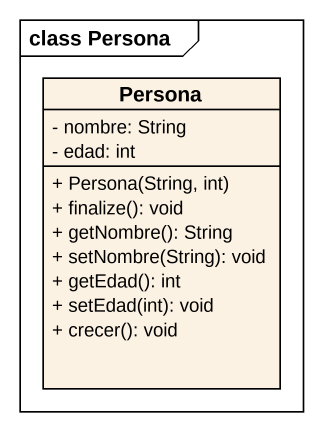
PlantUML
@startuml
mainframe class Persona
hide circle
hide empty members
skinparam classAttributeIconSize 0
class Persona {
  - nombre: String
  - edad: int
  + Persona(String, int)
  + finalize(): void
  + getNombre(): String
  + setNombre(String): void
  + getEdad(): int
  + setEdad(int): void
  + crecer(): void
}
@enduml
